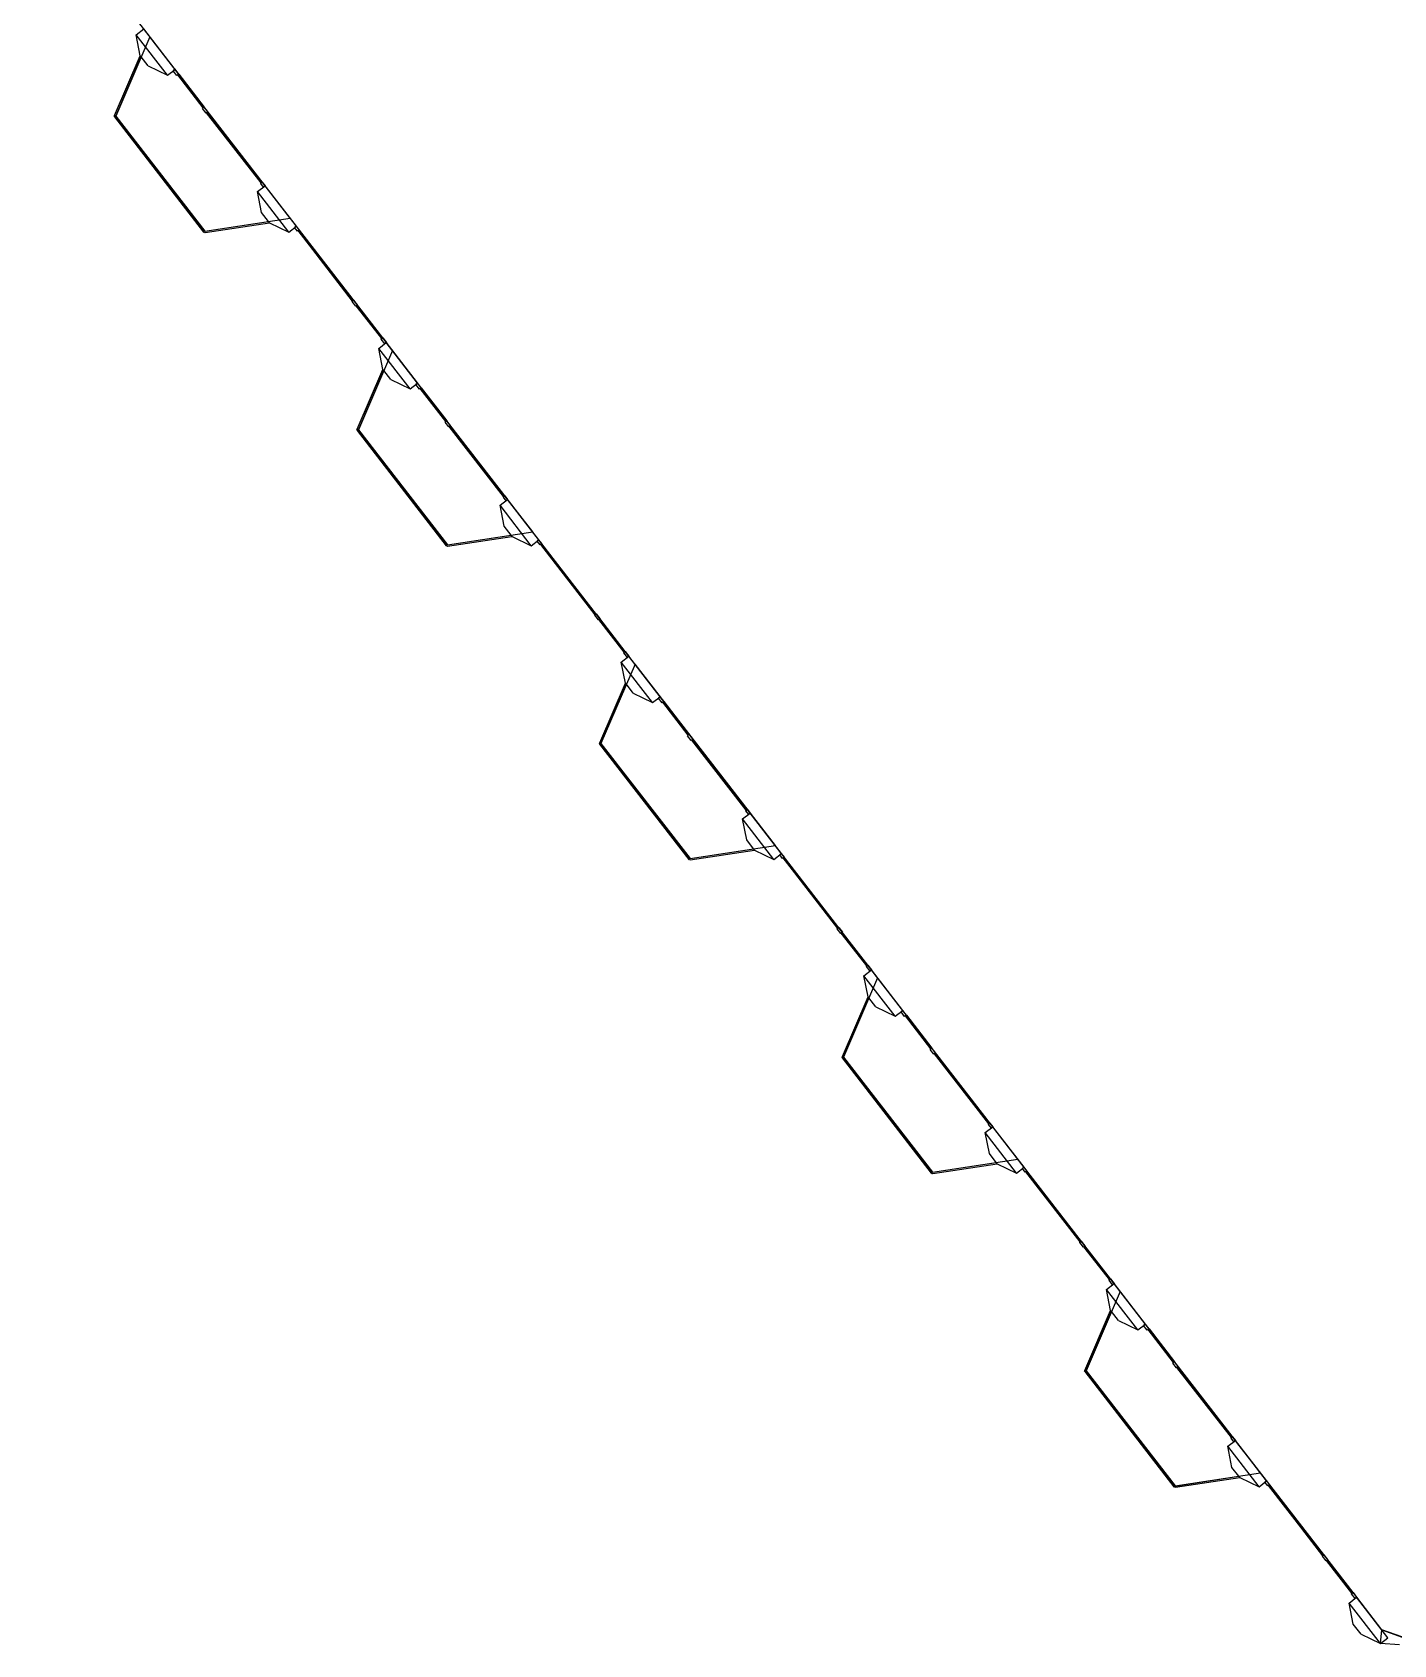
# Model space of a CAD drawing. Header units: metres. Extents: x 155389 to 197444, y 12416 to 55629.
# Drawn here: x 155691 to 176981, y 13966 to 39177 of the extents above; entities that cross this region are included whole.
import ezdxf

# ---------------------------------------------------------------- set-up
doc = ezdxf.new("R2010")
doc.units = ezdxf.units.M
doc.layers.add('ALL', color=7, linetype='Continuous', lineweight=25)

msp = doc.modelspace()

# ---------------------------------------------------------------- linework, layer by layer
at = {"layer": 'ALL', "color": 7, "lineweight": 25}
for p, q in [((161170.88725, 34399.04451), (155690.929, 41483.915)), ((157529.872, 39106.402), (156997.065, 37865.359)), ((157315.823, 39137.605), (157434.473, 39229.378)), ((157805.279, 38504.807), (157315.823, 39137.605)), ((157805.279, 38504.807), (157315.823, 39137.605)), ((157380.64795, 38808.89329), (157315.823, 39137.605)), ((157923.928, 38596.58), (157434.473, 39229.378)), ((159725.045, 36268.33), (157529.872, 39106.402)), ((156978.946, 37872.976), (157380.64795, 38808.89329)), ((157394.398, 38790.848), (156997.065, 37865.359)), ((157394.57107, 38790.62416), (156997.30642, 37865.04705)), ((156997.30642, 37865.04705), (157394.57107, 38790.62416)), ((157380.719, 38808.533), (157380.64795, 38808.89329)), ((157394.57107, 38790.62416), (157380.719, 38808.533)), ((157503.083, 38650.333), (157394.57107, 38790.62416)), ((157503.083, 38650.333), (157805.279, 38504.807)), ((157805.279, 38504.807), (157923.928, 38596.58)), ((157923.674, 38596.91), (157896.159, 38575.567)), ((157953.322, 38501.819), (157896.159, 38575.567)), ((157980.836, 38523.162), (157923.674, 38596.91)), ((157980.836, 38523.162), (157953.322, 38501.819)), ((157965.121, 38510.816), (157965.18879, 38510.86827)), ((158363.902, 37995.421), (157965.131, 38510.98)), ((157965.131, 38510.98), (158363.902, 37995.421)), ((157965.18, 38510.739), (157981.019, 38522.952)), ((158363.12008, 37995.11604), (157965.18, 38510.739)), ((157965.18, 38510.739), (158363.26615, 37994.92677)), ((157965.18879, 38510.86827), (157980.96, 38523.028)), ((158363.075, 37995.175), (157965.18879, 38510.86827)), ((158363.03981, 37995.22061), (157965.18879, 38510.86827)), ((157980.96, 38523.028), (157981.019, 38522.952)), ((157981.019, 38522.952), (158379.06952, 38007.18464)), ((157981.027, 38523.08), (158378.95785, 38007.32887)), ((156974.304, 37862.161), (156978.946, 37872.976)), ((156978.946, 37872.976), (156974.304, 37862.161)), ((156974.304, 37862.161), (156974.35806, 37862.28694)), ((156974.35806, 37862.28694), (156978.946, 37872.976)), ((156981.599, 37852.925), (156974.35806, 37862.28694)), ((158374.265, 36052.334), (156981.599, 37852.925)), ((156997.065, 37865.359), (156997.30642, 37865.04705)), ((156997.065, 37865.359), (156997.30642, 37865.04705)), ((156997.30642, 37865.04705), (158390.262, 36065.179)), ((156997.30642, 37865.04705), (158390.262, 36065.179)), ((156997.419, 37865.161), (158390.085, 36064.57)), ((158390.085, 36064.57), (156997.419, 37865.161)), ((156997.419, 37865.161), (158390.085, 36064.57)), ((158363.26615, 37994.92677), (158352.451, 37986.538)), ((158409.614, 37912.79), (158352.451, 37986.538)), ((158379.092, 38007.598), (158363.03981, 37995.22061)), ((158363.03981, 37995.22061), (158363.075, 37995.175)), ((158378.95785, 38007.32887), (158363.12008, 37995.11604)), ((158363.12008, 37995.11604), (158363.26615, 37994.92677)), ((158379.06952, 38007.18464), (158363.26615, 37994.92677)), ((158379.172, 38007.494), (158378.95785, 38007.32887)), ((158379.966, 38007.88), (158379.06952, 38007.18464)), ((158379.172, 38007.494), (158379.092, 38007.598)), ((158437.128, 37934.133), (158379.966, 38007.88)), ((158437.128, 37934.133), (158409.614, 37912.79)), ((158425.417, 37925.048), (158417.515, 37918.919)), ((159268.895, 36820.803), (158417.515, 37918.919)), ((159271.132, 36822.491), (158420.989, 37921.614)), ((158420.989, 37921.614), (159271.132, 36822.491)), ((159276.797, 36826.933), (158425.417, 37925.048)), ((159259.745, 36813.709), (159287.319, 36834.975)), ((159259.745, 36813.709), (159304.072, 36756.247)), ((159276.797, 36826.933), (159268.895, 36820.803)), ((159287.319, 36834.975), (159331.646, 36777.513)), ((159212.464, 36685.513), (159331.114, 36777.286)), ((159277.36, 36356.441), (159212.464, 36685.513)), ((159701.92, 36052.715), (159212.464, 36685.513)), ((159701.92, 36052.715), (159212.464, 36685.513)), ((159331.646, 36777.513), (159304.072, 36756.247)), ((159820.569, 36144.488), (159331.114, 36777.286)), ((159385.6002, 36216.50203), (159277.36, 36356.441)), ((158381.467, 36043.023), (158374.265, 36052.334)), ((158390.085, 36064.57), (159385.6002, 36216.50203)), ((158390.262, 36065.179), (159725.045, 36268.33)), ((158390.262, 36065.179), (159385.486, 36216.65)), ((158393.103, 36044.799), (159399.59674, 36198.40652)), ((159399.59674, 36198.40652), (159385.6002, 36216.50203)), ((159399.724, 36198.242), (159399.59674, 36198.40652)), ((159399.724, 36198.242), (159701.92, 36052.715)), ((159701.92, 36052.715), (159820.569, 36144.488)), ((159820.84, 36145.053), (159793.327, 36123.71)), ((159837.802, 36066.363), (159793.327, 36123.71)), ((159865.316, 36087.706), (159820.84, 36145.053)), ((159865.316, 36087.706), (159837.802, 36066.363)), ((159846.968, 36073.436), (159854.887, 36079.543)), ((159846.968, 36073.436), (160695.832, 34973.374)), ((160699.304, 34976.051), (159849.161, 36075.174)), ((159849.161, 36075.174), (160699.304, 34976.051)), ((159854.887, 36079.543), (160703.751, 34979.481)), ((158393.103, 36044.799), (158381.467, 36043.023)), ((160687.914, 34967.267), (160715.487, 34988.533)), ((160687.914, 34967.267), (160744.926, 34893.403)), ((160703.751, 34979.481), (160695.832, 34973.374)), ((160715.487, 34988.533), (160772.499, 34914.669)), ((160755.76368, 34901.76169), (160744.926, 34893.403)), ((160771.60087, 34913.9763), (160755.76368, 34901.76169)), ((160755.91048, 34901.57232), (160755.76368, 34901.76169)), ((160771.925, 34913.999), (160755.91048, 34901.57232)), ((161154.956, 34386.805), (160755.91048, 34901.57232)), ((160755.99106, 34901.46979), (160755.956, 34901.515)), ((160755.956, 34901.515), (161155.15851, 34386.68362)), ((160772.006, 34913.895), (160755.99106, 34901.46979)), ((160755.99106, 34901.46979), (161155.15851, 34386.68362)), ((161155.162, 34386.686), (160756.391, 34902.245)), ((160756.391, 34902.245), (161155.162, 34386.686)), ((160771.60089, 34913.97632), (160771.60087, 34913.9763)), ((161170.758, 34399.066), (160771.60087, 34913.9763)), ((160772.499, 34914.669), (160771.60089, 34913.97632)), ((161170.884, 34399.042), (160771.60089, 34913.97632)), ((161109.105, 34233.422), (161227.755, 34325.195)), ((161143.342, 34377.57), (161155.15851, 34386.68362)), ((161143.342, 34377.57), (161200.354, 34303.705)), ((161170.758, 34399.066), (161154.956, 34386.805)), ((161170.817, 34398.989), (161155.015, 34386.729)), ((161155.15851, 34386.68362), (161170.915, 34398.836)), ((161170.758, 34399.066), (161170.817, 34398.989)), ((161170.884, 34399.042), (161170.88725, 34399.04451)), ((161717.11162, 33692.84771), (161170.88725, 34399.04451)), ((161170.915, 34398.836), (161227.927, 34324.972)), ((161227.927, 34324.972), (161200.354, 34303.705)), ((161717.21, 33692.397), (161227.755, 34325.195)), ((161323.163, 34202.172), (160790.39, 32961.209)), ((161598.561, 33600.624), (161109.105, 34233.422)), ((161598.561, 33600.624), (161109.105, 34233.422)), ((161173.92995, 33904.71029), (161109.105, 34233.422)), ((161774.31012, 33618.89787), (161323.163, 34202.172)), ((160772.228, 32968.793), (161173.92995, 33904.71029)), ((161187.699, 33886.641), (160790.39, 32961.209)), ((160790.606, 32960.905), (161187.85307, 33886.44116)), ((161174.001, 33904.35), (161173.92995, 33904.71029)), ((161187.85307, 33886.44116), (161174.001, 33904.35)), ((161296.365, 33746.15), (161187.85307, 33886.44116)), ((161296.365, 33746.15), (161598.561, 33600.624)), ((161598.561, 33600.624), (161717.21, 33692.397)), ((161716.956, 33692.727), (161689.441, 33671.384)), ((161746.604, 33597.636), (161689.441, 33671.384)), ((161716.956, 33692.727), (161717.11162, 33692.84771)), ((161774.118, 33618.979), (161716.956, 33692.727)), ((161774.19869, 33619.04159), (161717.11162, 33692.84771)), ((161774.118, 33618.979), (161746.604, 33597.636)), ((162157.167, 33091.224), (161758.396, 33606.783)), ((161758.396, 33606.783), (162157.167, 33091.224)), ((161758.403, 33606.633), (161758.47079, 33606.68527)), ((161758.462, 33606.556), (161774.301, 33618.769)), ((162156.40208, 33090.93304), (161758.462, 33606.556)), ((161758.462, 33606.556), (162156.54815, 33090.74377)), ((161758.47079, 33606.68527), (161774.242, 33618.845)), ((162156.357, 33090.992), (161758.47079, 33606.68527)), ((162156.32219, 33091.03712), (161758.47079, 33606.68527)), ((161774.118, 33618.979), (161774.19869, 33619.04159)), ((172152.36821, 20201.42349), (161774.19869, 33619.04159)), ((161774.242, 33618.845), (161774.301, 33618.769)), ((161774.301, 33618.769), (162172.19559, 33103.20368)), ((161774.309, 33618.897), (161774.31012, 33618.89787)), ((161774.309, 33618.897), (162172.196, 33103.204)), ((163277.354, 31675.659), (161774.31012, 33618.89787)), ((162156.54815, 33090.74377), (162145.733, 33082.355)), ((162202.896, 33008.607), (162145.733, 33082.355)), ((162172.374, 33103.415), (162156.32219, 33091.03712)), ((162156.32219, 33091.03712), (162156.357, 33090.992)), ((162172.454, 33103.311), (162156.40208, 33090.93304)), ((162156.40208, 33090.93304), (162156.54815, 33090.74377)), ((162172.35152, 33103.00164), (162156.54815, 33090.74377)), ((162172.196, 33103.204), (162172.19559, 33103.20368)), ((162172.19559, 33103.20368), (162172.35152, 33103.00164)), ((162173.248, 33103.697), (162172.35152, 33103.00164)), ((162172.454, 33103.311), (162172.374, 33103.415)), ((162230.41, 33029.95), (162173.248, 33103.697)), ((162230.41, 33029.95), (162202.896, 33008.607)), ((160767.586, 32957.978), (160772.228, 32968.793)), ((160767.586, 32957.978), (160772.228, 32968.793)), ((160767.64006, 32958.10394), (160767.586, 32957.978)), ((160772.228, 32968.793), (160767.64006, 32958.10394)), ((160774.881, 32948.742), (160767.64006, 32958.10394)), ((162167.547, 31148.151), (160774.881, 32948.742)), ((160790.39, 32961.209), (162183.588, 31161.03)), ((160790.39, 32961.209), (162183.588, 31161.03)), ((160790.702, 32960.978), (162183.367, 31160.387)), ((162183.367, 31160.387), (160790.702, 32960.978)), ((160790.702, 32960.978), (162183.367, 31160.387)), ((162218.699, 33020.865), (162210.797, 33014.736)), ((163062.177, 31916.62), (162210.797, 33014.736)), ((163064.397, 31918.295), (162214.254, 33017.418)), ((162214.254, 33017.418), (163064.397, 31918.295)), ((163070.079, 31922.75), (162218.699, 33020.865)), ((163005.746, 31781.33), (163124.396, 31873.103)), ((163070.642, 31452.258), (163005.746, 31781.33)), ((163495.202, 31148.532), (163005.746, 31781.33)), ((163495.202, 31148.532), (163005.746, 31781.33)), ((163053.027, 31909.526), (163080.601, 31930.792)), ((163053.027, 31909.526), (163097.354, 31852.065)), ((163070.079, 31922.75), (163062.177, 31916.62)), ((163080.601, 31930.792), (163124.928, 31873.33)), ((163124.928, 31873.33), (163097.354, 31852.065)), ((163613.851, 31240.305), (163124.396, 31873.103)), ((163518.284, 31364.167), (163277.354, 31675.659)), ((162183.367, 31160.387), (163178.8822, 31312.31903)), ((162183.588, 31161.03), (163518.284, 31364.167)), ((162183.588, 31161.03), (163178.74917, 31312.49103)), ((162186.385, 31140.616), (163192.87874, 31294.22352)), ((163178.74917, 31312.49103), (163070.642, 31452.258)), ((163178.8822, 31312.31903), (163178.74917, 31312.49103)), ((163192.87874, 31294.22352), (163178.8822, 31312.31903)), ((163193.006, 31294.059), (163192.87874, 31294.22352)), ((163193.006, 31294.059), (163495.202, 31148.532)), ((162174.749, 31138.84), (162167.547, 31148.151)), ((162186.385, 31140.616), (162174.749, 31138.84)), ((163495.202, 31148.532), (163613.851, 31240.305)), ((163614.123, 31240.87), (163586.609, 31219.527)), ((163631.084, 31162.18), (163586.609, 31219.527)), ((163658.598, 31183.523), (163614.123, 31240.87)), ((163658.598, 31183.523), (163631.084, 31162.18)), ((163640.25, 31169.253), (163648.169, 31175.36)), ((163640.25, 31169.253), (164489.114, 30069.191)), ((164492.569, 30071.855), (163642.426, 31170.978)), ((163642.426, 31170.978), (164492.569, 30071.855)), ((163648.169, 31175.36), (164497.033, 30075.298)), ((164481.196, 30063.084), (164508.77, 30084.35)), ((164481.196, 30063.084), (164538.208, 29989.22)), ((164497.033, 30075.298), (164489.114, 30069.191)), ((164508.77, 30084.35), (164565.781, 30010.486)), ((164564.88287, 30009.7933), (164549.04631, 29997.57917)), ((164565.207, 30009.816), (164549.19311, 29997.3898)), ((164565.288, 30009.712), (164549.27344, 29997.2863)), ((164564.88289, 30009.79332), (164564.88287, 30009.7933)), ((164964.04, 29494.883), (164564.88287, 30009.7933)), ((164565.781, 30010.486), (164564.88289, 30009.79332)), ((164964.166, 29494.859), (164564.88289, 30009.79332)), ((164549.04631, 29997.57917), (164538.208, 29989.22)), ((164549.19311, 29997.3898), (164549.04631, 29997.57917)), ((164948.238, 29482.622), (164549.19311, 29997.3898)), ((164549.27344, 29997.2863), (164549.238, 29997.332)), ((164549.238, 29997.332), (164948.36501, 29482.59799)), ((164549.27344, 29997.2863), (164948.36501, 29482.59799)), ((164948.427, 29482.49), (164549.656, 29998.049)), ((164549.656, 29998.049), (164948.427, 29482.49)), ((165116.454, 29297.942), (164583.715, 28057.06)), ((164902.387, 29329.239), (165021.037, 29421.012)), ((165391.843, 28696.441), (164902.387, 29329.239)), ((165391.843, 28696.441), (164902.387, 29329.239)), ((164967.21195, 29000.52729), (164902.387, 29329.239)), ((164936.624, 29473.387), (164964.198, 29494.653)), ((164936.624, 29473.387), (164993.636, 29399.522)), ((164964.04, 29494.883), (164948.238, 29482.622)), ((164948.36501, 29482.59799), (164948.298, 29482.546)), ((164964.099, 29494.806), (164948.36501, 29482.59799)), ((164964.04, 29494.883), (164964.099, 29494.806)), ((164964.198, 29494.653), (165021.209, 29420.789)), ((165021.209, 29420.789), (164993.636, 29399.522)), ((165510.492, 28788.214), (165021.037, 29421.012)), ((167009.437, 26850.563), (165116.454, 29297.942)), ((164565.51, 28064.61), (164967.21195, 29000.52729)), ((164967.283, 29000.167), (164967.21195, 29000.52729)), ((164980.99902, 28982.43405), (164967.283, 29000.167)), ((164583.715, 28057.06), (164980.99902, 28982.43405)), ((164583.889, 28056.722), (164981.13507, 28982.25816)), ((164981.13507, 28982.25816), (164980.99902, 28982.43405)), ((165089.647, 28841.967), (164981.13507, 28982.25816)), ((165089.647, 28841.967), (165391.843, 28696.441)), ((165391.843, 28696.441), (165510.492, 28788.214)), ((165510.238, 28788.544), (165482.723, 28767.201)), ((165539.886, 28693.453), (165482.723, 28767.201)), ((165567.4, 28714.796), (165510.238, 28788.544)), ((165551.67751, 28702.59984), (165539.886, 28693.453)), ((165950.432, 28187.028), (165551.661, 28702.587)), ((165551.661, 28702.587), (165950.432, 28187.028)), ((165567.4, 28714.796), (165551.67751, 28702.59984)), ((165949.639, 28186.809), (165551.67751, 28702.59984)), ((165949.60419, 28186.85412), (165551.67751, 28702.59984)), ((165551.686, 28702.45), (165567.524, 28714.662)), ((165551.744, 28702.373), (165567.583, 28714.586)), ((165949.68408, 28186.75004), (165551.744, 28702.373)), ((165551.744, 28702.373), (165949.70252, 28186.72614)), ((165567.524, 28714.662), (165567.583, 28714.586)), ((165567.583, 28714.586), (165965.63414, 28198.81913)), ((165567.591, 28714.714), (165965.52248, 28198.96335)), ((164560.868, 28053.795), (164565.51, 28064.61)), ((164565.51, 28064.61), (164560.868, 28053.795)), ((164560.868, 28053.795), (164560.92206, 28053.92094)), ((164560.92206, 28053.92094), (164565.51, 28064.61)), ((164568.163, 28044.559), (164560.92206, 28053.92094)), ((165960.829, 26243.968), (164568.163, 28044.559)), ((164583.715, 28057.06), (165976.913, 26256.88)), ((164583.715, 28057.06), (165976.913, 26256.88)), ((164583.984, 28056.795), (165976.649, 26256.204)), ((165976.649, 26256.204), (164583.984, 28056.795)), ((164583.984, 28056.795), (165976.649, 26256.204)), ((165949.83015, 28186.56077), (165939.015, 28178.172)), ((165996.178, 28104.424), (165939.015, 28178.172)), ((165965.656, 28199.232), (165949.60419, 28186.85412)), ((165949.60419, 28186.85412), (165949.639, 28186.809)), ((165965.52248, 28198.96335), (165949.68408, 28186.75004)), ((165949.68408, 28186.75004), (165949.70252, 28186.72614)), ((165949.70252, 28186.72614), (165949.83015, 28186.56077)), ((165965.63414, 28198.81913), (165949.83015, 28186.56077)), ((165965.736, 28199.128), (165965.52248, 28198.96335)), ((165966.53, 28199.514), (165965.63414, 28198.81913)), ((165965.736, 28199.128), (165965.656, 28199.232)), ((166023.692, 28125.767), (165966.53, 28199.514)), ((166023.692, 28125.767), (165996.178, 28104.424)), ((166011.981, 28116.683), (166004.079, 28110.553)), ((166855.459, 27012.437), (166004.079, 28110.553)), ((166857.662, 27014.099), (166007.519, 28113.222)), ((166007.519, 28113.222), (166857.662, 27014.099)), ((166863.361, 27018.567), (166011.981, 28116.683)), ((166846.309, 27005.343), (166873.883, 27026.609)), ((166846.309, 27005.343), (166890.636, 26947.882)), ((166863.361, 27018.567), (166855.459, 27012.437)), ((166873.883, 27026.609), (166918.21, 26969.147)), ((166799.028, 26877.147), (166917.678, 26968.92)), ((166863.925, 26548.075), (166799.028, 26877.147)), ((167288.484, 26244.349), (166799.028, 26877.147)), ((167288.484, 26244.349), (166799.028, 26877.147)), ((166918.21, 26969.147), (166890.636, 26947.882)), ((167407.134, 26336.122), (166917.678, 26968.92)), ((167311.523, 26460.005), (167009.437, 26850.563)), ((166986.16085, 26390.04039), (166863.925, 26548.075)), ((165968.031, 26234.657), (165960.829, 26243.968)), ((165979.667, 26236.433), (165968.031, 26234.657)), ((165976.649, 26256.204), (166972.165, 26408.136)), ((165976.913, 26256.88), (167311.523, 26460.005)), ((165976.913, 26256.88), (166972.013, 26408.332)), ((165979.667, 26236.433), (166986.16085, 26390.04039)), ((166986.288, 26389.876), (166986.16085, 26390.04039)), ((166986.288, 26389.876), (167288.484, 26244.349)), ((167288.484, 26244.349), (167407.134, 26336.122)), ((167407.405, 26336.687), (167379.891, 26315.344)), ((167424.366, 26257.997), (167379.891, 26315.344)), ((167451.88, 26279.34), (167407.405, 26336.687)), ((167451.88, 26279.34), (167424.366, 26257.997)), ((167433.532, 26265.07), (167441.451, 26271.177)), ((167433.532, 26265.07), (168282.396, 25165.008)), ((168285.834, 25167.659), (167435.691, 26266.782)), ((167435.691, 26266.782), (168285.834, 25167.659)), ((167441.451, 26271.177), (168290.315, 25171.115)), ((168274.478, 25158.901), (168302.052, 25180.167)), ((168274.478, 25158.901), (168331.49, 25085.037)), ((168290.315, 25171.115), (168282.396, 25165.008)), ((168302.052, 25180.167), (168359.063, 25106.303)), ((168342.32831, 25093.39617), (168331.49, 25085.037)), ((168358.16487, 25105.6103), (168342.32831, 25093.39617)), ((168342.47511, 25093.2068), (168342.32831, 25093.39617)), ((168358.489, 25105.633), (168342.47511, 25093.2068)), ((168741.521, 24578.439), (168342.47511, 25093.2068)), ((168342.55544, 25093.1033), (168342.52, 25093.149)), ((168342.52, 25093.149), (168741.64701, 24578.41499)), ((168358.57, 25105.529), (168342.55544, 25093.1033)), ((168342.55544, 25093.1033), (168741.64701, 24578.41499)), ((168741.692, 24578.294), (168342.921, 25093.853)), ((168342.921, 25093.853), (168741.692, 24578.294)), ((168358.16489, 25105.61032), (168358.16487, 25105.6103)), ((168757.322, 24590.7), (168358.16487, 25105.6103)), ((168359.063, 25106.303), (168358.16489, 25105.61032)), ((168757.448, 24590.676), (168358.16489, 25105.61032)), ((168695.669, 24425.056), (168814.319, 24516.829)), ((168729.906, 24569.204), (168757.48, 24590.47)), ((168729.906, 24569.204), (168786.918, 24495.34)), ((168757.322, 24590.7), (168741.521, 24578.439)), ((168741.64701, 24578.41499), (168741.58, 24578.363)), ((168757.381, 24590.623), (168741.64701, 24578.41499)), ((168757.322, 24590.7), (168757.381, 24590.623)), ((168757.48, 24590.47), (168814.491, 24516.606)), ((168814.491, 24516.606), (168786.918, 24495.34)), ((169303.775, 23884.031), (168814.319, 24516.829)), ((168909.745, 24393.712), (168377.041, 23152.91)), ((169185.125, 23792.258), (168695.669, 24425.056)), ((169185.125, 23792.258), (168695.669, 24425.056)), ((168760.49463, 24096.34588), (168695.669, 24425.056)), ((170802.702, 21946.366), (168909.745, 24393.712)), ((168358.792, 23160.427), (168760.49463, 24096.34588)), ((168377.041, 23152.91), (168774.30022, 24078.22752)), ((168377.171, 23152.539), (168774.41743, 24078.07599)), ((168760.566, 24095.984), (168760.49463, 24096.34588)), ((168774.30022, 24078.22752), (168760.566, 24095.984)), ((168774.41743, 24078.07599), (168774.30022, 24078.22752)), ((168882.93, 23937.784), (168774.41743, 24078.07599)), ((168882.93, 23937.784), (169185.125, 23792.258)), ((169185.125, 23792.258), (169303.775, 23884.031)), ((169303.52, 23884.361), (169276.005, 23863.018)), ((169333.168, 23789.27), (169276.005, 23863.018)), ((169360.682, 23810.613), (169303.52, 23884.361)), ((169344.95951, 23798.41684), (169333.168, 23789.27)), ((169743.697, 23282.832), (169344.926, 23798.391)), ((169344.926, 23798.391), (169743.697, 23282.832)), ((169360.682, 23810.613), (169344.95951, 23798.41684)), ((169742.921, 23282.626), (169344.95951, 23798.41684)), ((169742.88619, 23282.67112), (169344.95951, 23798.41684)), ((169344.968, 23798.267), (169360.806, 23810.479)), ((169345.027, 23798.19), (169360.865, 23810.403)), ((169742.96607, 23282.56705), (169345.027, 23798.19)), ((169345.027, 23798.19), (169742.98, 23282.549)), ((169360.806, 23810.479), (169360.865, 23810.403)), ((169360.865, 23810.403), (169758.91614, 23294.63613)), ((169360.874, 23810.531), (169758.80485, 23294.77987)), ((169743.11215, 23282.37777), (169732.297, 23273.989)), ((169789.46, 23200.241), (169732.297, 23273.989)), ((169758.938, 23295.049), (169742.88619, 23282.67112)), ((169742.88619, 23282.67112), (169742.921, 23282.626)), ((169758.80485, 23294.77987), (169742.96607, 23282.56705)), ((169742.98, 23282.549), (169742.96607, 23282.56705)), ((169742.98, 23282.549), (169743.11215, 23282.37777)), ((169742.98, 23282.549), (169742.98, 23282.549)), ((169758.91614, 23294.63613), (169743.11215, 23282.37777)), ((169759.019, 23294.945), (169758.80485, 23294.77987)), ((169759.812, 23295.331), (169758.91614, 23294.63613)), ((169759.019, 23294.945), (169758.938, 23295.049)), ((169816.974, 23221.584), (169759.812, 23295.331)), ((169816.974, 23221.584), (169789.46, 23200.241)), ((169805.263, 23212.5), (169797.362, 23206.37)), ((170648.741, 22108.254), (169797.362, 23206.37)), ((170650.927, 22109.903), (169800.784, 23209.026)), ((169800.784, 23209.026), (170650.927, 22109.903)), ((170656.643, 22114.384), (169805.263, 23212.5)), ((168354.15, 23149.612), (168358.792, 23160.427)), ((168354.15, 23149.612), (168358.792, 23160.427)), ((168354.20405, 23149.73793), (168354.15, 23149.612)), ((168358.792, 23160.427), (168354.20405, 23149.73793)), ((168361.446, 23140.376), (168354.20405, 23149.73793)), ((169754.111, 21339.785), (168361.446, 23140.376)), ((168377.041, 23152.91), (169770.238, 21352.73)), ((168377.041, 23152.91), (169770.238, 21352.73)), ((168377.266, 23152.612), (169769.931, 21352.021)), ((169769.931, 21352.021), (168377.266, 23152.612)), ((168377.266, 23152.612), (169769.931, 21352.021)), ((170592.31, 21972.964), (170710.96, 22064.737)), ((170657.207, 21643.892), (170592.31, 21972.964)), ((171081.766, 21340.166), (170592.31, 21972.964)), ((171081.766, 21340.166), (170592.31, 21972.964)), ((170639.591, 22101.16), (170667.165, 22122.426)), ((170639.591, 22101.16), (170683.918, 22043.699)), ((170656.643, 22114.384), (170648.741, 22108.254)), ((170667.165, 22122.426), (170711.492, 22064.964)), ((170711.492, 22064.964), (170683.918, 22043.699)), ((171200.416, 21431.939), (170710.96, 22064.737)), ((171104.762, 21555.842), (170802.702, 21946.366)), ((169769.931, 21352.021), (170765.4472, 21503.95303)), ((169770.238, 21352.73), (171104.762, 21555.842)), ((169770.238, 21352.73), (170765.27695, 21504.17314)), ((169772.949, 21332.25), (170779.44374, 21485.85752)), ((170765.27695, 21504.17314), (170657.207, 21643.892)), ((170765.4472, 21503.95303), (170765.27695, 21504.17314)), ((170779.44374, 21485.85752), (170765.4472, 21503.95303)), ((170779.571, 21485.693), (170779.44374, 21485.85752)), ((170779.571, 21485.693), (171081.766, 21340.166)), ((171081.766, 21340.166), (171200.416, 21431.939)), ((171200.843, 21432.303), (171173.329, 21410.959)), ((171245.318, 21374.956), (171200.843, 21432.303)), ((169761.313, 21330.474), (169754.111, 21339.785)), ((169772.949, 21332.25), (169761.313, 21330.474)), ((171217.804, 21353.612), (171173.329, 21410.959)), ((171245.318, 21374.956), (171217.804, 21353.612)), ((171226.97, 21360.685), (171234.889, 21366.793)), ((171226.97, 21360.685), (172075.835, 20260.624)), ((172079.255, 20263.261), (171229.112, 21362.384)), ((171229.112, 21362.384), (172079.255, 20263.261)), ((171234.889, 21366.793), (172083.753, 20266.731)), ((172067.916, 20254.516), (172075.83515, 20260.6238)), ((172067.916, 20254.516), (172124.928, 20180.652)), ((172083.753, 20266.731), (172075.835, 20260.624)), ((172075.835, 20260.624), (172075.83515, 20260.6238)), ((172075.83515, 20260.6238), (172083.75319, 20266.73075)), ((172083.753, 20266.731), (172083.75319, 20266.73075)), ((172083.75319, 20266.73075), (172095.49, 20275.783)), ((172095.49, 20275.783), (172152.501, 20201.919)), ((172135.76612, 20189.01142), (172124.928, 20180.652)), ((172151.60242, 20201.22593), (172135.76612, 20189.01142)), ((172135.91261, 20188.82244), (172135.76612, 20189.01142)), ((172151.928, 20201.248), (172135.91261, 20188.82244)), ((172534.959, 19674.055), (172135.91261, 20188.82244)), ((172135.99344, 20188.7183), (172135.958, 20188.764)), ((172135.958, 20188.764), (172535.08549, 19674.03037)), ((172152.008, 20201.144), (172135.99344, 20188.7183)), ((172152.008, 20201.144), (172135.99344, 20188.7183)), ((172135.99344, 20188.7183), (172535.08549, 19674.03037)), ((172535.113, 19673.896), (172136.342, 20189.455)), ((172136.342, 20189.455), (172535.113, 19673.896)), ((172151.60288, 20201.22628), (172151.60242, 20201.22593)), ((172550.887, 19686.291), (172151.60242, 20201.22593)), ((172152.501, 20201.919), (172151.60288, 20201.22628)), ((172550.76, 19686.315), (172151.60288, 20201.22628)), ((172152.36821, 20201.42349), (172152.008, 20201.144)), ((172152.008, 20201.144), (172152.008, 20201.144)), ((176344.21469, 14781.91333), (172152.36821, 20201.42349)), ((172523.344, 19664.819), (172550.918, 19686.085)), ((172523.344, 19664.819), (172580.356, 19590.955)), ((172550.76, 19686.315), (172534.959, 19674.055)), ((172535.08549, 19674.03037), (172535.018, 19673.978)), ((172550.819, 19686.239), (172535.08549, 19674.03037)), ((172550.76, 19686.315), (172550.819, 19686.239)), ((172550.918, 19686.085), (172607.929, 19612.221)), ((172703.075, 19489.432), (172170.405, 18248.71)), ((172488.991, 19520.822), (172607.64, 19612.595)), ((172978.446, 18888.024), (172488.991, 19520.822)), ((172978.446, 18888.024), (172488.991, 19520.822)), ((172553.81563, 19192.11189), (172488.991, 19520.822)), ((172607.929, 19612.221), (172580.356, 19590.955)), ((173097.096, 18979.797), (172607.64, 19612.595)), ((174565.397, 17081.693), (172703.075, 19489.432)), ((172152.113, 18256.193), (172553.81563, 19192.11189)), ((172170.405, 18248.71), (172567.6401, 19173.96923)), ((172170.492, 18248.305), (172567.73818, 19173.84242)), ((172553.887, 19191.75), (172553.81563, 19192.11189)), ((172567.6401, 19173.96923), (172553.887, 19191.75)), ((172567.73818, 19173.84242), (172567.6401, 19173.96923)), ((172676.251, 19033.551), (172567.73818, 19173.84242)), ((172676.251, 19033.551), (172978.446, 18888.024)), ((172978.446, 18888.024), (173097.096, 18979.797)), ((173096.958, 18979.976), (173069.444, 18958.633)), ((173126.606, 18884.886), (173069.444, 18958.633)), ((173154.12, 18906.229), (173096.958, 18979.976)), ((173138.39703, 18894.03247), (173126.606, 18884.886)), ((173537.118, 18378.434), (173138.347, 18893.993)), ((173138.347, 18893.993), (173537.118, 18378.434)), ((173154.12, 18906.229), (173138.39703, 18894.03247)), ((173536.359, 18378.241), (173138.39703, 18894.03247)), ((173138.406, 18893.882), (173154.244, 18906.095)), ((173138.465, 18893.806), (173154.303, 18906.018)), ((173536.32391, 18378.28692), (173138.465, 18893.806)), ((173138.465, 18893.806), (173536.418, 18378.165)), ((173154.244, 18906.095), (173154.303, 18906.018)), ((173154.303, 18906.018), (173552.35368, 18390.25173)), ((173154.312, 18906.147), (173552.24284, 18390.39488)), ((172147.471, 18245.378), (172152.113, 18256.193)), ((172152.113, 18256.193), (172147.471, 18245.378)), ((172147.471, 18245.378), (172147.52569, 18245.50542)), ((172147.52569, 18245.50542), (172152.113, 18256.193)), ((172154.767, 18236.142), (172147.52569, 18245.50542)), ((173547.432, 16435.551), (172154.767, 18236.142)), ((172170.405, 18248.71), (173563.603, 16448.53)), ((172170.405, 18248.71), (173563.603, 16448.53)), ((172170.587, 18248.379), (173563.252, 16447.787)), ((173563.252, 16447.787), (172170.587, 18248.379)), ((172170.587, 18248.379), (173563.252, 16447.787)), ((173536.55044, 18377.99339), (173525.735, 18369.604)), ((173582.898, 18295.857), (173525.735, 18369.604)), ((173552.376, 18390.664), (173536.32391, 18378.28692)), ((173536.40407, 18378.18305), (173536.32391, 18378.28692)), ((173536.359, 18378.241), (173536.40407, 18378.18305)), ((173552.24284, 18390.39488), (173536.40407, 18378.18305)), ((173536.418, 18378.165), (173536.40407, 18378.18305)), ((173536.418, 18378.165), (173536.55044, 18377.99339)), ((173536.418, 18378.165), (173536.418, 18378.165)), ((173552.35368, 18390.25173), (173536.55044, 18377.99339)), ((173552.457, 18390.56), (173552.24284, 18390.39488)), ((173553.25, 18390.947), (173552.35368, 18390.25173)), ((173552.457, 18390.56), (173552.376, 18390.664)), ((173610.412, 18317.2), (173553.25, 18390.947)), ((173610.412, 18317.2), (173582.898, 18295.857)), ((173598.701, 18308.115), (173590.8, 18301.986)), ((174442.18, 17203.87), (173590.8, 18301.986)), ((174444.348, 17205.505), (173594.205, 18304.628)), ((173594.205, 18304.628), (174444.348, 17205.505)), ((174450.081, 17209.999), (173598.701, 18308.115)), ((174385.632, 17068.731), (174504.281, 17160.504)), ((174433.029, 17196.776), (174460.603, 17218.042)), ((174433.029, 17196.776), (174477.356, 17139.314)), ((174450.081, 17209.999), (174442.18, 17203.87)), ((174460.603, 17218.042), (174504.93, 17160.58)), ((174504.93, 17160.58), (174477.356, 17139.314)), ((174993.737, 16527.706), (174504.281, 17160.504)), ((174450.528, 16739.658), (174385.632, 17068.731)), ((174875.087, 16435.933), (174385.632, 17068.731)), ((174875.087, 16435.933), (174385.632, 17068.731)), ((174898.04, 16651.629), (174565.397, 17081.693)), ((173563.603, 16448.53), (174898.04, 16651.629)), ((174558.57945, 16599.96307), (174450.528, 16739.658)), ((173554.634, 16426.241), (173547.432, 16435.551)), ((173566.271, 16428.017), (173554.634, 16426.241)), ((173563.252, 16447.787), (174558.7682, 16599.71903)), ((173563.603, 16448.53), (174558.57945, 16599.96307)), ((173566.271, 16428.017), (174572.76474, 16581.62352)), ((174558.7682, 16599.71903), (174558.57945, 16599.96307)), ((174572.76474, 16581.62352), (174558.7682, 16599.71903)), ((174572.892, 16581.459), (174572.76474, 16581.62352)), ((174572.892, 16581.459), (174875.087, 16435.933)), ((174875.087, 16435.933), (174993.737, 16527.706)), ((174994.125, 16528.12), (174966.611, 16506.776)), ((175011.086, 16449.429), (174966.611, 16506.776)), ((175038.6, 16470.773), (174994.125, 16528.12)), ((175038.6, 16470.773), (175011.086, 16449.429)), ((175020.252, 16456.502), (175028.171, 16462.61)), ((175020.252, 16456.502), (175869.117, 15356.441)), ((175872.519, 15359.065), (175022.377, 16458.188)), ((175022.377, 16458.188), (175872.519, 15359.065)), ((175028.171, 16462.61), (175877.035, 15362.548)), ((175861.198, 15350.333), (175888.772, 15371.6)), ((175861.198, 15350.333), (175918.21, 15276.469)), ((175877.035, 15362.548), (175869.117, 15356.441)), ((175888.772, 15371.6), (175945.783, 15297.736)), ((175929.04812, 15284.82842), (175918.21, 15276.469)), ((175944.88442, 15297.04293), (175929.04812, 15284.82842)), ((175929.19461, 15284.63944), (175929.04812, 15284.82842)), ((175945.21, 15297.065), (175929.19461, 15284.63944)), ((176328.241, 14769.872), (175929.19461, 15284.63944)), ((175929.27544, 15284.5353), (175929.24, 15284.581)), ((175929.24, 15284.581), (176328.36749, 14769.84737)), ((175945.29, 15296.961), (175929.27544, 15284.5353)), ((175929.27544, 15284.5353), (176328.36749, 14769.84737)), ((176328.378, 14769.7), (175929.606, 15285.259)), ((175929.606, 15285.259), (176328.378, 14769.7)), ((175944.88488, 15297.04328), (175944.88442, 15297.04293)), ((176344.169, 14782.108), (175944.88442, 15297.04293)), ((175945.783, 15297.736), (175944.88488, 15297.04328)), ((176344.042, 14782.132), (175944.88488, 15297.04328)), ((176282.273, 14616.639), (176400.922, 14708.412)), ((176316.626, 14760.636), (176344.2, 14781.902)), ((176316.626, 14760.636), (176373.638, 14686.772)), ((176344.042, 14782.132), (176328.241, 14769.872)), ((176328.36749, 14769.84737), (176328.3, 14769.795)), ((176344.101, 14782.056), (176328.36749, 14769.84737)), ((176344.042, 14782.132), (176344.101, 14782.056)), ((176344.2, 14781.902), (176344.21469, 14781.91333)), ((176344.2, 14781.902), (176401.212, 14708.039)), ((176401.30126, 14708.10784), (176344.21469, 14781.91333)), ((176401.212, 14708.039), (176373.638, 14686.772)), ((176890.378, 14075.614), (176400.922, 14708.412)), ((176401.212, 14708.039), (176401.30126, 14708.10784)), ((176794.091, 14200.282), (176401.30126, 14708.10784)), ((176771.728, 13983.841), (176282.273, 14616.639)), ((176347.169, 14287.567), (176282.273, 14616.639)), ((176771.728, 13983.841), (176282.273, 14616.639)), ((176469.533, 14129.368), (176347.169, 14287.567)), ((176469.533, 14129.368), (176771.728, 13983.841)), ((176771.663, 13983.714), (176793.146, 14200.316)), ((176793.146, 14200.316), (177114.67, 14086.624)), ((177316.295, 14015.484), (176794.091, 14200.282)), ((177072.008, 13965.971), (176771.663, 13983.714)), ((176771.728, 13983.841), (176890.378, 14075.614))]:
    msp.add_line(p, q, dxfattribs=at)

doc.saveas('drawing.dxf')
